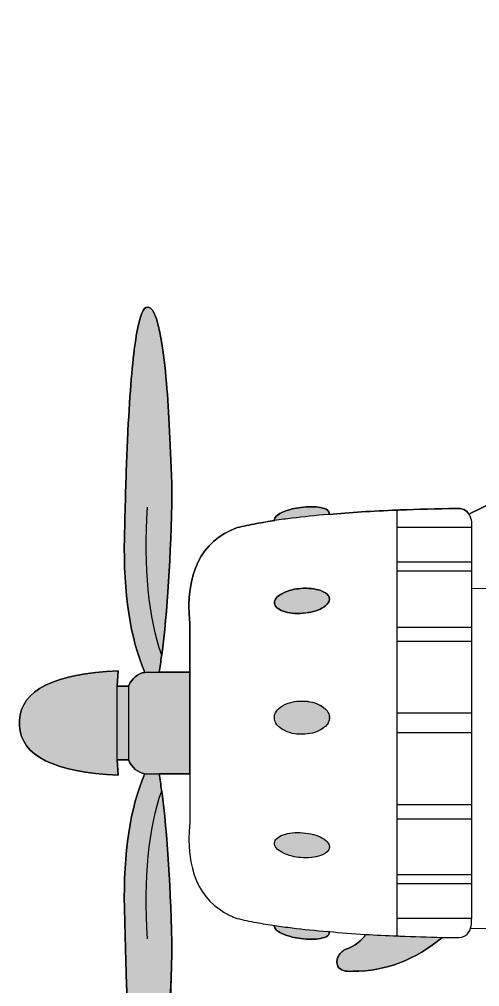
# Model space of a CAD drawing. Extents: x 65 to 351, y 42 to 245.
# Drawn here: x 82.44 to 97.27, y 186.56 to 217.75 of the extents above; entities that cross this region are included whole.
import ezdxf

# ---------------------------------------------------------------- set-up
doc = ezdxf.new("R2010")
doc.units = 0
doc.header["$MEASUREMENT"] = 0
doc.layers.add('4-VIEW', color=7, linetype='CONTINUOUS')
doc.layers.add('SOLIDS', color=7, linetype='CONTINUOUS')

# ---------------------------------------------------------------- blocks, each defined once
blk = doc.blocks.new('BLOCK_2')
at = {"layer": '4-VIEW', "color": 7}
for points in [[(96.923, 201.791), (99.48, 203.037)], [(94.614, 201.358), (94.614, 201.923)], [(94.614, 200.245), (94.614, 201.358)], [(97.01, 201.358), (94.614, 201.358)], [(97.01, 201.358), (97.01, 200.245)], [(94.614, 199.956), (94.614, 200.245)], [(97.01, 200.245), (94.614, 200.245)], [(97.01, 200.245), (97.01, 199.956)], [(94.614, 198.142), (94.614, 199.956)], [(97.01, 199.956), (94.614, 199.956)], [(97.01, 199.956), (97.01, 199.383)], [(99.48, 199.428), (97.01, 199.383)], [(97.01, 199.383), (97.01, 198.142)], [(94.614, 197.688), (94.614, 198.142)], [(97.01, 198.142), (94.614, 198.142)], [(97.01, 198.142), (97.01, 197.688)], [(97.01, 197.688), (94.614, 197.688)], [(94.614, 195.379), (94.614, 197.688)], [(97.01, 197.688), (97.01, 195.379)], [(86.944, 196.699), (87.929, 196.699)], [(87.929, 193.416), (87.929, 196.699)], [(85.591, 196.245), (85.954, 196.245)], [(85.591, 193.87), (85.591, 196.245)], [(85.954, 196.245), (85.954, 193.87)], [(94.614, 194.736), (94.614, 195.379)], [(97.01, 195.379), (94.614, 195.379)], [(97.01, 195.379), (97.01, 194.736)], [(94.614, 192.426), (94.614, 194.736)], [(97.01, 194.736), (94.614, 194.736)], [(97.01, 194.736), (97.01, 192.426)], [(85.591, 193.87), (85.954, 193.87)], [(86.944, 193.416), (87.929, 193.416)], [(94.614, 191.973), (94.614, 192.426)], [(94.614, 192.426), (97.01, 192.426)], [(97.01, 192.426), (97.01, 191.973)], [(94.614, 190.158), (94.614, 191.973)], [(94.614, 191.973), (97.01, 191.973)], [(97.01, 191.973), (97.01, 190.158)], [(94.614, 189.87), (94.614, 190.158)], [(97.01, 190.158), (94.614, 190.158)], [(97.01, 190.158), (97.01, 189.87)], [(94.614, 188.756), (94.614, 189.87)], [(97.01, 189.87), (94.614, 189.87)], [(97.01, 189.87), (97.01, 188.756)], [(94.614, 188.191), (94.614, 188.756)], [(97.01, 188.756), (94.614, 188.756)], [(96.977, 188.443), (99.48, 188.389)]]:
    blk.add_lwpolyline(points, dxfattribs=at)
for points, knots in [([(87.026, 197.247), (87.212, 198.649), (87.319, 200.406), (87.356, 202.513), (87.315, 203.936), (87.257, 205.099), (87.179, 206.01), (87.134, 206.55), (87.08, 207.004), (87.022, 207.362), (86.89, 208.175), (86.725, 208.537), (86.527, 208.451), (86.391, 208.41), (86.276, 208.047), (86.177, 207.362), (86.082, 206.698), (86, 205.738), (85.938, 204.476), (85.909, 203.853), (85.88, 203.16), (85.859, 202.389), (85.847, 201.96), (85.839, 201.507), (85.826, 201.029), (85.789, 199.235), (86.008, 197.787), (86.482, 196.691)], [0, 0, 0, 0, 1, 1, 1, 2, 2, 2, 3, 3, 3, 4, 4, 4, 5, 5, 5, 6, 6, 6, 7, 7, 7, 8, 8, 8, 9, 9, 9, 9]), ([(90.671, 201.585), (90.667, 201.594), (90.663, 201.602), (90.663, 201.606), (90.651, 201.684), (90.729, 201.762), (90.894, 201.841), (90.993, 201.886), (91.105, 201.927), (91.232, 201.96), (91.319, 201.981), (91.41, 201.998), (91.504, 202.01), (91.748, 202.039), (91.958, 202.039), (92.136, 202.006), (92.243, 201.985), (92.321, 201.96), (92.371, 201.923), (92.379, 201.919), (92.387, 201.911), (92.391, 201.903), (92.407, 201.882), (92.416, 201.862), (92.42, 201.837), (92.424, 201.82), (92.42, 201.804), (92.416, 201.783)], [0, 0, 0, 0, 1, 1, 1, 2, 2, 2, 3, 3, 3, 4, 4, 4, 5, 5, 5, 6, 6, 6, 7, 7, 7, 8, 8, 8, 9, 9, 9, 9]), ([(94.614, 201.923), (94.643, 201.923), (94.672, 201.923), (94.701, 201.927), (95.274, 201.948), (95.876, 201.964), (96.515, 201.977), (96.709, 201.985), (96.845, 201.923), (96.923, 201.791)], [0, 0, 0, 0, 1, 1, 1, 2, 2, 2, 3, 3, 3, 3]), ([(87.929, 196.699), (87.929, 196.699), (87.929, 198.266), (87.929, 198.266), (87.781, 199.886), (88.288, 200.917), (89.455, 201.358), (89.649, 201.404), (89.859, 201.445), (90.078, 201.486), (90.264, 201.524), (90.461, 201.556), (90.671, 201.585)], [0, 0, 0, 0, 1, 1, 1, 2, 2, 2, 3, 3, 3, 4, 4, 4, 4]), ([(92.416, 201.783), (92.407, 201.783), (92.4, 201.783), (92.391, 201.783), (91.979, 201.746), (91.591, 201.705), (91.232, 201.659), (91.039, 201.639), (90.849, 201.614), (90.671, 201.585)], [0, 0, 0, 0, 1, 1, 1, 2, 2, 2, 3, 3, 3, 3]), ([(96.923, 201.791), (96.944, 201.754), (96.965, 201.717), (96.977, 201.672), (97.001, 201.598), (97.014, 201.507), (97.01, 201.4), (97.01, 201.4), (97.01, 201.358), (97.01, 201.358)], [0, 0, 0, 0, 1, 1, 1, 2, 2, 2, 3, 3, 3, 3]), ([(91.575, 198.596), (91.455, 198.583), (91.34, 198.583), (91.232, 198.596), (91.129, 198.608), (91.03, 198.632), (90.94, 198.661), (90.762, 198.728), (90.667, 198.814), (90.659, 198.925), (90.651, 199.037), (90.729, 199.136), (90.898, 199.226), (90.997, 199.28), (91.109, 199.325), (91.232, 199.354), (91.319, 199.375), (91.41, 199.387), (91.509, 199.396), (91.752, 199.416), (91.966, 199.391), (92.148, 199.325), (92.267, 199.284), (92.346, 199.231), (92.391, 199.169), (92.412, 199.136), (92.424, 199.103), (92.428, 199.066), (92.432, 199.02), (92.42, 198.975), (92.391, 198.93), (92.354, 198.872), (92.284, 198.814), (92.189, 198.76), (92.024, 198.67), (91.818, 198.616), (91.575, 198.596), (91.575, 198.596), (91.575, 198.596), (91.575, 198.596)], [0, 0, 0, 0, 1, 1, 1, 2, 2, 2, 3, 3, 3, 4, 4, 4, 5, 5, 5, 6, 6, 6, 7, 7, 7, 8, 8, 8, 9, 9, 9, 10, 10, 10, 11, 11, 11, 12, 12, 12, 13, 13, 13, 13]), ([(86.944, 196.699), (86.972, 196.868), (86.997, 197.045), (87.022, 197.227), (87.022, 197.235), (87.022, 197.243), (87.026, 197.247)], [0, 0, 0, 0, 1, 1, 1, 2, 2, 2, 2]), ([(85.591, 196.245), (85.591, 196.245), (85.624, 196.74), (85.624, 196.74), (83.558, 196.649), (82.498, 196.117), (82.445, 195.148), (82.441, 195.115), (82.441, 195.082), (82.441, 195.049), (82.441, 195.02), (82.441, 194.996), (82.445, 194.967), (82.502, 193.997), (83.563, 193.466), (85.624, 193.375), (85.624, 193.375), (85.591, 193.87), (85.591, 193.87)], [0, 0, 0, 0, 1, 1, 1, 2, 2, 2, 3, 3, 3, 4, 4, 4, 5, 5, 5, 6, 6, 6, 6]), ([(86.482, 196.691), (86.536, 196.699), (86.593, 196.703), (86.655, 196.699), (86.655, 196.699), (86.944, 196.699), (86.944, 196.699)], [0, 0, 0, 0, 1, 1, 1, 2, 2, 2, 2]), ([(92.383, 195.057), (92.387, 195.062), (92.387, 195.07), (92.391, 195.074), (92.416, 195.123), (92.428, 195.177), (92.428, 195.23), (92.428, 195.284), (92.416, 195.338), (92.391, 195.387), (92.35, 195.47), (92.276, 195.544), (92.168, 195.61), (91.995, 195.713), (91.785, 195.767), (91.542, 195.767), (91.43, 195.767), (91.327, 195.754), (91.232, 195.733), (91.117, 195.709), (91.01, 195.668), (90.915, 195.61), (90.742, 195.507), (90.655, 195.379), (90.655, 195.23), (90.655, 195.168), (90.671, 195.111), (90.7, 195.057), (90.742, 194.979), (90.812, 194.913), (90.915, 194.851), (91.01, 194.794), (91.117, 194.752), (91.232, 194.723), (91.327, 194.703), (91.43, 194.695), (91.542, 194.695), (91.785, 194.695), (91.995, 194.748), (92.168, 194.851), (92.272, 194.913), (92.342, 194.979), (92.383, 195.057), (92.383, 195.057), (92.383, 195.057), (92.383, 195.057)], [0, 0, 0, 0, 1, 1, 1, 2, 2, 2, 3, 3, 3, 4, 4, 4, 5, 5, 5, 6, 6, 6, 7, 7, 7, 8, 8, 8, 9, 9, 9, 10, 10, 10, 11, 11, 11, 12, 12, 12, 13, 13, 13, 14, 14, 14, 15, 15, 15, 15]), ([(86.482, 193.424), (86.008, 192.328), (85.789, 190.88), (85.826, 189.086), (85.925, 184.249), (86.16, 181.775), (86.527, 181.663), (86.96, 181.47), (87.236, 183.449), (87.356, 187.602), (87.319, 189.709), (87.212, 191.466), (87.026, 192.868)], [0, 0, 0, 0, 1, 1, 1, 2, 2, 2, 3, 3, 3, 4, 4, 4, 4]), ([(86.482, 193.424), (86.536, 193.416), (86.593, 193.412), (86.655, 193.416), (86.655, 193.416), (86.944, 193.416), (86.944, 193.416)], [0, 0, 0, 0, 1, 1, 1, 2, 2, 2, 2]), ([(87.026, 192.868), (87.022, 192.872), (87.022, 192.88), (87.022, 192.888), (86.997, 193.07), (86.972, 193.247), (86.944, 193.416)], [0, 0, 0, 0, 1, 1, 1, 2, 2, 2, 2]), ([(87.929, 193.416), (87.929, 193.416), (87.929, 191.849), (87.929, 191.849), (87.793, 190.34), (88.222, 189.342), (89.224, 188.855), (89.299, 188.818), (89.377, 188.785), (89.455, 188.756), (89.649, 188.711), (89.859, 188.666), (90.078, 188.624), (90.267, 188.591), (90.465, 188.558), (90.671, 188.529)], [0, 0, 0, 0, 1, 1, 1, 2, 2, 2, 3, 3, 3, 4, 4, 4, 5, 5, 5, 5]), ([(92.428, 191.049), (92.432, 191.095), (92.42, 191.14), (92.391, 191.185), (92.354, 191.243), (92.284, 191.301), (92.189, 191.354), (92.024, 191.445), (91.818, 191.498), (91.575, 191.519), (91.455, 191.531), (91.34, 191.527), (91.232, 191.515), (91.129, 191.503), (91.03, 191.482), (90.94, 191.453), (90.762, 191.387), (90.667, 191.301), (90.659, 191.189), (90.651, 191.078), (90.729, 190.979), (90.898, 190.888), (90.997, 190.834), (91.109, 190.789), (91.232, 190.76), (91.319, 190.74), (91.41, 190.727), (91.509, 190.719), (91.752, 190.698), (91.966, 190.723), (92.148, 190.789), (92.267, 190.83), (92.346, 190.884), (92.391, 190.946), (92.412, 190.979), (92.424, 191.012), (92.428, 191.049), (92.428, 191.049), (92.428, 191.049), (92.428, 191.049)], [0, 0, 0, 0, 1, 1, 1, 2, 2, 2, 3, 3, 3, 4, 4, 4, 5, 5, 5, 6, 6, 6, 7, 7, 7, 8, 8, 8, 9, 9, 9, 10, 10, 10, 11, 11, 11, 12, 12, 12, 13, 13, 13, 13]), ([(96.977, 188.443), (97.001, 188.517), (97.014, 188.608), (97.01, 188.715), (97.01, 188.715), (97.01, 188.756), (97.01, 188.756)], [0, 0, 0, 0, 1, 1, 1, 2, 2, 2, 2]), ([(90.671, 188.529), (90.667, 188.521), (90.663, 188.513), (90.663, 188.509), (90.651, 188.431), (90.729, 188.352), (90.894, 188.274), (90.993, 188.229), (91.105, 188.187), (91.232, 188.155), (91.319, 188.134), (91.41, 188.117), (91.504, 188.105), (91.748, 188.076), (91.958, 188.076), (92.136, 188.109), (92.243, 188.13), (92.321, 188.155), (92.371, 188.191), (92.379, 188.196), (92.387, 188.204), (92.391, 188.212), (92.407, 188.232), (92.416, 188.253), (92.42, 188.278), (92.424, 188.294), (92.42, 188.311), (92.416, 188.331)], [0, 0, 0, 0, 1, 1, 1, 2, 2, 2, 3, 3, 3, 4, 4, 4, 5, 5, 5, 6, 6, 6, 7, 7, 7, 8, 8, 8, 9, 9, 9, 9]), ([(90.671, 188.529), (90.849, 188.501), (91.039, 188.476), (91.232, 188.451), (91.591, 188.406), (91.979, 188.369), (92.391, 188.332), (92.4, 188.332), (92.407, 188.332), (92.416, 188.332)], [0, 0, 0, 0, 1, 1, 1, 2, 2, 2, 3, 3, 3, 3]), ([(96.065, 188.146), (96.214, 188.142), (96.362, 188.142), (96.515, 188.138), (96.758, 188.126), (96.915, 188.229), (96.977, 188.443)], [0, 0, 0, 0, 1, 1, 1, 2, 2, 2, 2]), ([(96.065, 188.146), (95.204, 187.42), (94.243, 187.057), (93.183, 187.053), (92.94, 187.033), (92.779, 187.082), (92.704, 187.21), (92.676, 187.263), (92.663, 187.317), (92.672, 187.379), (92.676, 187.425), (92.688, 187.466), (92.701, 187.507), (92.75, 187.61), (92.828, 187.693), (92.936, 187.754), (93.27, 187.874), (93.484, 188.039), (93.587, 188.241)], [0, 0, 0, 0, 1, 1, 1, 2, 2, 2, 3, 3, 3, 4, 4, 4, 5, 5, 5, 6, 6, 6, 6]), ([(94.614, 188.191), (94.643, 188.191), (94.672, 188.191), (94.701, 188.187), (95.138, 188.171), (95.591, 188.158), (96.065, 188.146)], [0, 0, 0, 0, 1, 1, 1, 2, 2, 2, 2])]:
    blk.add_open_spline(points, degree=3, knots=knots, dxfattribs=at)
for points in [[(87.026, 197.247), (86.601, 198.455), (86.449, 200.047), (86.569, 202.018)], [(92.416, 201.783), (93.084, 201.845), (93.818, 201.89), (94.614, 201.923)], [(85.954, 196.245), (86.074, 196.505), (86.251, 196.653), (86.482, 196.691)], [(85.954, 193.87), (86.074, 193.61), (86.251, 193.462), (86.482, 193.424)], [(86.569, 188.097), (86.449, 190.068), (86.601, 191.659), (87.026, 192.868)], [(92.416, 188.331), (92.787, 188.299), (93.179, 188.27), (93.587, 188.241)], [(93.587, 188.241), (93.917, 188.22), (94.259, 188.204), (94.614, 188.191)]]:
    blk.add_open_spline(points, degree=3, dxfattribs=at)

msp = doc.modelspace()

# ---------------------------------------------------------------- hatches: boundary and pattern name
at = {"layer": 'SOLIDS'}
h = msp.add_hatch(color=252, dxfattribs=at)
edge = h.paths.add_edge_path()
edge.add_spline(control_points=[(86.482, 196.69), (86.251, 196.653), (86.074, 196.505), (85.954, 196.245), (85.954, 196.245), (85.592, 196.245), (85.592, 196.245), (85.592, 196.245), (85.624, 196.74), (85.624, 196.74), (83.558, 196.649), (82.498, 196.117), (82.445, 195.148), (82.441, 195.115), (82.441, 195.082), (82.441, 195.049), (82.441, 195.02), (82.441, 194.995), (82.445, 194.967), (82.502, 193.997), (83.563, 193.466), (85.624, 193.375), (85.624, 193.375), (85.592, 193.87), (85.592, 193.87), (85.592, 193.87), (85.954, 193.87), (85.954, 193.87), (86.074, 193.61), (86.251, 193.462), (86.482, 193.424), (86.008, 192.327), (85.789, 190.88), (85.826, 189.086), (85.925, 184.249), (86.16, 181.775), (86.527, 181.663), (86.961, 181.47), (87.237, 183.449), (87.356, 187.602), (87.319, 189.709), (87.212, 191.466), (87.026, 192.868), (87.022, 192.872), (87.022, 192.88), (87.022, 192.888), (86.997, 193.07), (86.972, 193.247), (86.944, 193.416), (86.944, 193.416), (87.929, 193.416), (87.929, 193.416), (87.929, 193.416), (87.929, 196.699), (87.929, 196.699), (87.929, 196.699), (86.944, 196.699), (86.944, 196.699), (86.972, 196.868), (86.997, 197.045), (87.022, 197.227), (87.022, 197.235), (87.022, 197.243), (87.026, 197.247), (87.212, 198.649), (87.319, 200.406), (87.356, 202.513), (87.315, 203.936), (87.257, 205.098), (87.179, 206.01), (87.134, 206.55), (87.08, 207.004), (87.022, 207.362), (86.89, 208.175), (86.725, 208.537), (86.527, 208.451), (86.391, 208.41), (86.276, 208.047), (86.177, 207.362), (86.082, 206.698), (86, 205.738), (85.938, 204.476), (85.909, 203.853), (85.88, 203.16), (85.86, 202.389), (85.847, 201.96), (85.839, 201.507), (85.826, 201.028), (85.789, 199.235), (86.008, 197.787), (86.482, 196.69)], knot_values=[0, 0, 0, 0, 1, 1, 1, 2, 2, 2, 3, 3, 3, 4, 4, 4, 5, 5, 5, 6, 6, 6, 7, 7, 7, 8, 8, 8, 9, 9, 9, 10, 10, 10, 11, 11, 11, 12, 12, 12, 13, 13, 13, 14, 14, 14, 15, 15, 15, 16, 16, 16, 17, 17, 17, 18, 18, 18, 19, 19, 19, 20, 20, 20, 21, 21, 21, 22, 22, 22, 23, 23, 23, 24, 24, 24, 25, 25, 25, 26, 26, 26, 27, 27, 27, 28, 28, 28, 29, 29, 29, 30, 30, 30, 30], degree=3, periodic=1)
h = msp.add_hatch(color=252, dxfattribs=at)
edge = h.paths.add_edge_path()
edge.add_spline(control_points=[(91.232, 201.96), (91.105, 201.927), (90.993, 201.886), (90.894, 201.841), (90.73, 201.762), (90.651, 201.684), (90.663, 201.605), (90.663, 201.605), (90.672, 201.585), (90.672, 201.585), (90.849, 201.614), (91.039, 201.639), (91.232, 201.659), (91.591, 201.705), (91.979, 201.746), (92.391, 201.783), (92.391, 201.783), (92.416, 201.783), (92.416, 201.783), (92.42, 201.804), (92.424, 201.82), (92.42, 201.837), (92.416, 201.862), (92.407, 201.882), (92.391, 201.903), (92.387, 201.911), (92.379, 201.919), (92.371, 201.923), (92.321, 201.96), (92.243, 201.985), (92.136, 202.006), (91.958, 202.039), (91.748, 202.039), (91.505, 202.01), (91.41, 201.998), (91.319, 201.981), (91.232, 201.96)], knot_values=[0, 0, 0, 0, 1, 1, 1, 2, 2, 2, 3, 3, 3, 4, 4, 4, 5, 5, 5, 6, 6, 6, 7, 7, 7, 8, 8, 8, 9, 9, 9, 10, 10, 10, 11, 11, 11, 12, 12, 12, 12], degree=3, periodic=1)
h = msp.add_hatch(color=252, dxfattribs=at)
edge = h.paths.add_edge_path()
edge.add_spline(control_points=[(91.509, 199.396), (91.41, 199.387), (91.319, 199.375), (91.232, 199.354), (91.109, 199.325), (90.998, 199.28), (90.899, 199.226), (90.73, 199.136), (90.651, 199.036), (90.66, 198.925), (90.667, 198.814), (90.763, 198.728), (90.94, 198.661), (91.03, 198.632), (91.129, 198.608), (91.232, 198.595), (91.34, 198.583), (91.455, 198.583), (91.575, 198.595), (91.818, 198.616), (92.025, 198.67), (92.189, 198.76), (92.284, 198.814), (92.354, 198.872), (92.391, 198.93), (92.42, 198.975), (92.432, 199.02), (92.429, 199.066), (92.424, 199.103), (92.412, 199.136), (92.391, 199.169), (92.346, 199.23), (92.267, 199.284), (92.148, 199.325), (91.967, 199.391), (91.752, 199.416), (91.509, 199.396)], knot_values=[0, 0, 0, 0, 1, 1, 1, 2, 2, 2, 3, 3, 3, 4, 4, 4, 5, 5, 5, 6, 6, 6, 7, 7, 7, 8, 8, 8, 9, 9, 9, 10, 10, 10, 11, 11, 11, 12, 12, 12, 12], degree=3, periodic=1)
h = msp.add_hatch(color=252, dxfattribs=at)
edge = h.paths.add_edge_path()
edge.add_spline(control_points=[(91.232, 195.733), (91.117, 195.709), (91.01, 195.667), (90.915, 195.61), (90.742, 195.507), (90.655, 195.379), (90.655, 195.23), (90.655, 195.168), (90.672, 195.111), (90.701, 195.057), (90.742, 194.979), (90.812, 194.913), (90.915, 194.851), (91.01, 194.793), (91.117, 194.752), (91.232, 194.723), (91.328, 194.703), (91.431, 194.695), (91.542, 194.695), (91.785, 194.695), (91.996, 194.748), (92.169, 194.851), (92.272, 194.913), (92.342, 194.979), (92.383, 195.057), (92.387, 195.062), (92.387, 195.07), (92.391, 195.074), (92.416, 195.123), (92.429, 195.177), (92.429, 195.23), (92.429, 195.284), (92.416, 195.338), (92.391, 195.387), (92.35, 195.469), (92.276, 195.544), (92.169, 195.61), (91.996, 195.713), (91.785, 195.766), (91.542, 195.766), (91.431, 195.766), (91.328, 195.754), (91.232, 195.733)], knot_values=[0, 0, 0, 0, 1, 1, 1, 2, 2, 2, 3, 3, 3, 4, 4, 4, 5, 5, 5, 6, 6, 6, 7, 7, 7, 8, 8, 8, 9, 9, 9, 10, 10, 10, 11, 11, 11, 12, 12, 12, 13, 13, 13, 14, 14, 14, 14], degree=3, periodic=1)
h = msp.add_hatch(color=252, dxfattribs=at)
edge = h.paths.add_edge_path()
edge.add_spline(control_points=[(91.232, 191.515), (91.129, 191.503), (91.03, 191.482), (90.94, 191.453), (90.763, 191.387), (90.667, 191.3), (90.66, 191.189), (90.651, 191.078), (90.73, 190.979), (90.899, 190.888), (90.998, 190.834), (91.109, 190.789), (91.232, 190.76), (91.319, 190.74), (91.41, 190.727), (91.509, 190.719), (91.752, 190.698), (91.967, 190.723), (92.148, 190.789), (92.267, 190.83), (92.346, 190.884), (92.391, 190.946), (92.412, 190.979), (92.424, 191.012), (92.429, 191.049), (92.432, 191.094), (92.42, 191.14), (92.391, 191.185), (92.354, 191.243), (92.284, 191.3), (92.189, 191.354), (92.025, 191.445), (91.818, 191.498), (91.575, 191.519), (91.455, 191.531), (91.34, 191.527), (91.232, 191.515)], knot_values=[0, 0, 0, 0, 1, 1, 1, 2, 2, 2, 3, 3, 3, 4, 4, 4, 5, 5, 5, 6, 6, 6, 7, 7, 7, 8, 8, 8, 9, 9, 9, 10, 10, 10, 11, 11, 11, 12, 12, 12, 12], degree=3, periodic=1)
h = msp.add_hatch(color=252, dxfattribs=at)
edge = h.paths.add_edge_path()
edge.add_spline(control_points=[(92.391, 188.332), (91.979, 188.368), (91.591, 188.406), (91.232, 188.451), (91.039, 188.476), (90.849, 188.501), (90.672, 188.529), (90.672, 188.529), (90.663, 188.509), (90.663, 188.509), (90.651, 188.43), (90.73, 188.352), (90.894, 188.274), (90.993, 188.228), (91.105, 188.187), (91.232, 188.155), (91.319, 188.134), (91.41, 188.117), (91.505, 188.105), (91.748, 188.076), (91.958, 188.076), (92.136, 188.109), (92.243, 188.13), (92.321, 188.155), (92.371, 188.191), (92.379, 188.196), (92.387, 188.204), (92.391, 188.212), (92.407, 188.232), (92.416, 188.253), (92.42, 188.278), (92.424, 188.294), (92.42, 188.311), (92.416, 188.332), (92.416, 188.332), (92.391, 188.332), (92.391, 188.332)], knot_values=[0, 0, 0, 0, 1, 1, 1, 2, 2, 2, 3, 3, 3, 4, 4, 4, 5, 5, 5, 6, 6, 6, 7, 7, 7, 8, 8, 8, 9, 9, 9, 10, 10, 10, 11, 11, 11, 12, 12, 12, 12], degree=3, periodic=1)
h = msp.add_hatch(color=252, dxfattribs=at)
edge = h.paths.add_edge_path()
edge.add_spline(control_points=[(94.614, 188.191), (94.259, 188.204), (93.917, 188.22), (93.587, 188.241), (93.484, 188.039), (93.27, 187.874), (92.936, 187.754), (92.829, 187.693), (92.75, 187.61), (92.701, 187.507), (92.688, 187.465), (92.676, 187.425), (92.672, 187.379), (92.663, 187.317), (92.676, 187.263), (92.705, 187.21), (92.779, 187.082), (92.94, 187.032), (93.183, 187.053), (94.243, 187.057), (95.204, 187.42), (96.065, 188.146), (95.592, 188.158), (95.138, 188.171), (94.701, 188.187), (94.672, 188.191), (94.643, 188.191), (94.614, 188.191)], knot_values=[0, 0, 0, 0, 1, 1, 1, 2, 2, 2, 3, 3, 3, 4, 4, 4, 5, 5, 5, 6, 6, 6, 7, 7, 7, 8, 8, 8, 9, 9, 9, 9], degree=3, periodic=1)

# ---------------------------------------------------------------- linework, layer by layer
for points, knots in [([(104.296, 208.282), (105.253, 208.773), (106.857, 208.983), (109.109, 208.917), (110.061, 208.831), (110.985, 208.727), (111.88, 208.616), (116.313, 208.068), (120.094, 207.23), (123.216, 206.109), (123.257, 206.336), (123.381, 206.451), (123.583, 206.459), (123.583, 206.459), (125.934, 206.195), (125.934, 206.195), (125.934, 206.195), (125.95, 206.212), (125.95, 206.212), (125.991, 206.253), (126.041, 206.274), (126.099, 206.274), (126.156, 206.274), (126.206, 206.253), (126.243, 206.212), (126.264, 206.195), (126.276, 206.175), (126.284, 206.154), (126.284, 206.154), (129.567, 205.787), (129.567, 205.787), (129.571, 205.833), (129.592, 205.874), (129.624, 205.907), (129.666, 205.948), (129.715, 205.968), (129.773, 205.968), (129.831, 205.968), (129.88, 205.948), (129.917, 205.907), (129.958, 205.869), (129.979, 205.82), (129.979, 205.763), (129.979, 205.763), (129.979, 205.742), (129.979, 205.742), (129.979, 205.742), (134.412, 205.243), (134.412, 205.243), (134.412, 205.243), (134.56, 205.111), (134.56, 205.111), (134.589, 205.144), (134.626, 205.165), (134.672, 205.177), (134.73, 205.189), (134.783, 205.177), (134.828, 205.148), (134.878, 205.119), (134.907, 205.074), (134.919, 205.016), (134.931, 204.962), (134.919, 204.909), (134.89, 204.859), (134.89, 204.859), (134.874, 204.835), (134.874, 204.835), (134.874, 204.835), (134.907, 204.81), (134.907, 204.81), (136.165, 204.665), (137.41, 204.517), (138.643, 204.364), (142.334, 203.911), (145.905, 203.424), (149.356, 202.905), (149.847, 202.896), (150.313, 202.934), (150.754, 203.016), (152.128, 203.268), (153.249, 203.952), (154.119, 205.07), (154.119, 205.07), (154.19, 205.161), (154.19, 205.161), (154.19, 205.161), (155.682, 207.635), (155.682, 207.635), (155.682, 207.635), (157.051, 209.894), (157.051, 209.894), (157.051, 209.894), (158.626, 212.505), (158.626, 212.505), (158.626, 212.505), (160.074, 214.897), (160.074, 214.897), (160.074, 214.897), (160.746, 216.01), (160.746, 216.01), (161.571, 217.082), (162.791, 217.655), (164.412, 217.733), (164.565, 217.742), (164.717, 217.746), (164.874, 217.742), (166.532, 217.441), (167.888, 216.493), (168.94, 214.897), (169.043, 214.736), (169.146, 214.57), (169.245, 214.402), (169.612, 213.779), (169.967, 213.148), (170.313, 212.505), (170.771, 211.655), (171.212, 210.785), (171.637, 209.894), (171.992, 209.156), (172.334, 208.402), (172.664, 207.635), (173.023, 206.797), (173.372, 205.94), (173.707, 205.07), (173.967, 204.393), (174.214, 203.709), (174.458, 203.012), (174.734, 202.232), (174.993, 201.437), (175.245, 200.628), (175.381, 200.204), (175.509, 199.779), (175.637, 199.346), (176.313, 197.041), (176.45, 195.585), (176.049, 194.971), (175.707, 194.538), (174.981, 194.237), (173.863, 194.068), (169.761, 193.305), (165.674, 192.62), (161.604, 192.01), (161.604, 192.01), (161.892, 191.334), (161.892, 191.334), (161.996, 191.082), (161.922, 190.901), (161.67, 190.793), (161.67, 190.793), (161.402, 190.682), (161.402, 190.682), (161.406, 190.678), (161.406, 190.669), (161.41, 190.666), (161.492, 190.496), (161.583, 190.34), (161.682, 190.195), (161.95, 190.398), (162.259, 190.501), (162.614, 190.501), (163.047, 190.501), (163.414, 190.348), (163.719, 190.047), (164.02, 189.742), (164.173, 189.375), (164.173, 188.942), (164.173, 188.509), (164.02, 188.142), (163.719, 187.841), (163.414, 187.536), (163.047, 187.383), (162.614, 187.383), (162.181, 187.383), (161.814, 187.536), (161.513, 187.841), (161.208, 188.142), (161.055, 188.509), (161.055, 188.942), (161.055, 189.247), (161.129, 189.519), (161.282, 189.758), (161.158, 189.927), (161.047, 190.108), (160.944, 190.311), (160.944, 190.311), (160.915, 190.364), (160.915, 190.364), (160.915, 190.364), (160.734, 190.711), (160.734, 190.711), (160.713, 190.744), (160.692, 190.781), (160.676, 190.822), (160.676, 190.822), (160.255, 191.808), (160.255, 191.808), (158.445, 191.544), (156.634, 191.296), (154.824, 191.062), (149.402, 190.356), (144.008, 189.787), (138.643, 189.354), (138.12, 189.313), (137.6, 189.272), (137.08, 189.234), (136.556, 189.198), (136.028, 189.156), (135.501, 189.119), (134.391, 189.041), (133.286, 188.967), (132.177, 188.9), (132.177, 188.9), (130.288, 188.794), (130.288, 188.794), (130.268, 188.794), (130.247, 188.794), (130.227, 188.789), (125.587, 188.546), (120.993, 188.41), (116.445, 188.389), (116.445, 188.389), (109.843, 188.377), (109.843, 188.377), (109.843, 188.377), (108.008, 188.377), (108.008, 188.377), (108.008, 188.377), (107.785, 185.94), (107.785, 185.94), (107.814, 185.21), (108.218, 184.633), (108.989, 184.204), (108.989, 184.204), (109.1, 184.146), (109.1, 184.146), (109.1, 184.146), (111.455, 182.843), (111.455, 182.843), (112.524, 182.224), (112.989, 181.47), (112.857, 180.575), (112.857, 180.575), (112.754, 179.42), (112.754, 179.42), (112.602, 178.963), (112.111, 178.591), (111.278, 178.302), (110.024, 177.869), (108.837, 177.519), (107.715, 177.251), (107.715, 177.251), (106.919, 177.069), (106.919, 177.069), (106.919, 177.069), (106.919, 177.012), (106.919, 177.012), (106.915, 175.907), (106.519, 174.966), (105.736, 174.191), (104.948, 173.412), (104.004, 173.024), (102.899, 173.028), (101.793, 173.032), (100.853, 173.428), (100.078, 174.216), (99.299, 174.999), (98.915, 175.944), (98.919, 177.049), (98.919, 177.049), (98.919, 177.181), (98.919, 177.181), (98.738, 177.247), (98.56, 177.321), (98.383, 177.399), (98.301, 177.461), (98.222, 177.523), (98.148, 177.585), (98.012, 177.705), (97.888, 177.824), (97.777, 177.948), (97.591, 178.167), (97.447, 178.394), (97.344, 178.628), (97.154, 179.061), (97.1, 179.531), (97.183, 180.039), (97.22, 180.274), (97.274, 180.5), (97.344, 180.723), (97.393, 180.884), (97.451, 181.041), (97.521, 181.193), (98.111, 182.534), (99.36, 183.663), (101.27, 184.579), (102.012, 185.103), (102.494, 185.779), (102.713, 186.599), (102.713, 186.599), (102.907, 188.385), (102.907, 188.385), (102.907, 188.385), (99.48, 188.389), (99.48, 188.389), (99.48, 188.389), (96.977, 188.443), (96.977, 188.443), (96.915, 188.228), (96.758, 188.125), (96.515, 188.138), (96.515, 188.138), (96.065, 188.146), (96.065, 188.146), (95.204, 187.42), (94.243, 187.057), (93.183, 187.053), (92.94, 187.032), (92.779, 187.082), (92.705, 187.21), (92.676, 187.263), (92.663, 187.317), (92.672, 187.379), (92.676, 187.425), (92.688, 187.465), (92.701, 187.507), (92.75, 187.61), (92.829, 187.693), (92.936, 187.754), (93.27, 187.874), (93.484, 188.039), (93.587, 188.241), (93.179, 188.269), (92.787, 188.299), (92.416, 188.331), (92.42, 188.311), (92.424, 188.294), (92.42, 188.278), (92.416, 188.253), (92.407, 188.232), (92.391, 188.212), (92.387, 188.204), (92.379, 188.196), (92.371, 188.191), (92.321, 188.155), (92.243, 188.13), (92.136, 188.109), (91.958, 188.076), (91.748, 188.076), (91.505, 188.105), (91.41, 188.117), (91.319, 188.134), (91.232, 188.155), (91.105, 188.187), (90.993, 188.228), (90.894, 188.274), (90.73, 188.352), (90.651, 188.43), (90.663, 188.509), (90.663, 188.509), (90.672, 188.529), (90.672, 188.529), (90.465, 188.558), (90.267, 188.591), (90.078, 188.624), (89.859, 188.666), (89.649, 188.711), (89.455, 188.756), (89.377, 188.785), (89.299, 188.818), (89.224, 188.855), (88.222, 189.342), (87.793, 190.34), (87.929, 191.849), (87.929, 191.849), (87.929, 193.416), (87.929, 193.416), (87.929, 193.416), (86.944, 193.416), (86.944, 193.416), (86.972, 193.247), (86.997, 193.07), (87.022, 192.888), (87.022, 192.88), (87.022, 192.872), (87.026, 192.868), (87.212, 191.466), (87.319, 189.709), (87.356, 187.602), (87.237, 183.449), (86.961, 181.47), (86.527, 181.663), (86.16, 181.775), (85.925, 184.249), (85.826, 189.086), (85.789, 190.88), (86.008, 192.327), (86.482, 193.424), (86.251, 193.462), (86.074, 193.61), (85.954, 193.87), (85.954, 193.87), (85.592, 193.87), (85.592, 193.87), (85.592, 193.87), (85.624, 193.375), (85.624, 193.375), (83.563, 193.466), (82.502, 193.997), (82.445, 194.967), (82.441, 194.995), (82.441, 195.02), (82.441, 195.049), (82.441, 195.082), (82.441, 195.115), (82.445, 195.148), (82.498, 196.117), (83.558, 196.649), (85.624, 196.74), (85.624, 196.74), (85.592, 196.245), (85.592, 196.245), (85.592, 196.245), (85.954, 196.245), (85.954, 196.245), (86.074, 196.505), (86.251, 196.653), (86.482, 196.69), (86.008, 197.787), (85.789, 199.235), (85.826, 201.028), (85.839, 201.507), (85.847, 201.96), (85.86, 202.389), (85.88, 203.16), (85.909, 203.853), (85.938, 204.476), (86, 205.738), (86.082, 206.698), (86.177, 207.362), (86.276, 208.047), (86.391, 208.41), (86.527, 208.451), (86.725, 208.537), (86.89, 208.175), (87.022, 207.362), (87.08, 207.004), (87.134, 206.55), (87.179, 206.01), (87.257, 205.098), (87.315, 203.936), (87.356, 202.513), (87.319, 200.406), (87.212, 198.649), (87.026, 197.247), (87.022, 197.243), (87.022, 197.235), (87.022, 197.227), (86.997, 197.045), (86.972, 196.868), (86.944, 196.699), (86.944, 196.699), (87.929, 196.699), (87.929, 196.699), (87.929, 196.699), (87.929, 198.266), (87.929, 198.266), (87.781, 199.886), (88.288, 200.917), (89.455, 201.358), (89.649, 201.404), (89.859, 201.445), (90.078, 201.486), (90.264, 201.523), (90.461, 201.556), (90.672, 201.585), (90.672, 201.585), (90.663, 201.605), (90.663, 201.605), (90.651, 201.684), (90.73, 201.762), (90.894, 201.841), (90.993, 201.886), (91.105, 201.927), (91.232, 201.96), (91.319, 201.981), (91.41, 201.998), (91.505, 202.01), (91.748, 202.039), (91.958, 202.039), (92.136, 202.006), (92.243, 201.985), (92.321, 201.96), (92.371, 201.923), (92.379, 201.919), (92.387, 201.911), (92.391, 201.903), (92.407, 201.882), (92.416, 201.862), (92.42, 201.837), (92.424, 201.82), (92.42, 201.804), (92.416, 201.783), (93.084, 201.845), (93.818, 201.89), (94.614, 201.923), (94.643, 201.923), (94.672, 201.923), (94.701, 201.927), (95.274, 201.948), (95.876, 201.964), (96.515, 201.977), (96.709, 201.985), (96.845, 201.923), (96.923, 201.791), (96.923, 201.791), (99.48, 203.037), (99.48, 203.037), (99.48, 203.037), (100.28, 203.429), (100.28, 203.429), (100.28, 203.429), (103.397, 207.205), (103.397, 207.205), (103.41, 207.358), (103.472, 207.532), (103.579, 207.721), (103.752, 207.94), (103.991, 208.125), (104.296, 208.282)], [0, 0, 0, 0, 1, 1, 1, 2, 2, 2, 3, 3, 3, 4, 4, 4, 5, 5, 5, 6, 6, 6, 7, 7, 7, 8, 8, 8, 9, 9, 9, 10, 10, 10, 11, 11, 11, 12, 12, 12, 13, 13, 13, 14, 14, 14, 15, 15, 15, 16, 16, 16, 17, 17, 17, 18, 18, 18, 19, 19, 19, 20, 20, 20, 21, 21, 21, 22, 22, 22, 23, 23, 23, 24, 24, 24, 25, 25, 25, 26, 26, 26, 27, 27, 27, 28, 28, 28, 29, 29, 29, 30, 30, 30, 31, 31, 31, 32, 32, 32, 33, 33, 33, 34, 34, 34, 35, 35, 35, 36, 36, 36, 37, 37, 37, 38, 38, 38, 39, 39, 39, 40, 40, 40, 41, 41, 41, 42, 42, 42, 43, 43, 43, 44, 44, 44, 45, 45, 45, 46, 46, 46, 47, 47, 47, 48, 48, 48, 49, 49, 49, 50, 50, 50, 51, 51, 51, 52, 52, 52, 53, 53, 53, 54, 54, 54, 55, 55, 55, 56, 56, 56, 57, 57, 57, 58, 58, 58, 59, 59, 59, 60, 60, 60, 61, 61, 61, 62, 62, 62, 63, 63, 63, 64, 64, 64, 65, 65, 65, 66, 66, 66, 67, 67, 67, 68, 68, 68, 69, 69, 69, 70, 70, 70, 71, 71, 71, 72, 72, 72, 73, 73, 73, 74, 74, 74, 75, 75, 75, 76, 76, 76, 77, 77, 77, 78, 78, 78, 79, 79, 79, 80, 80, 80, 81, 81, 81, 82, 82, 82, 83, 83, 83, 84, 84, 84, 85, 85, 85, 86, 86, 86, 87, 87, 87, 88, 88, 88, 89, 89, 89, 90, 90, 90, 91, 91, 91, 92, 92, 92, 93, 93, 93, 94, 94, 94, 95, 95, 95, 96, 96, 96, 97, 97, 97, 98, 98, 98, 99, 99, 99, 100, 100, 100, 101, 101, 101, 102, 102, 102, 103, 103, 103, 104, 104, 104, 105, 105, 105, 106, 106, 106, 107, 107, 107, 108, 108, 108, 109, 109, 109, 110, 110, 110, 111, 111, 111, 112, 112, 112, 113, 113, 113, 114, 114, 114, 115, 115, 115, 116, 116, 116, 117, 117, 117, 118, 118, 118, 119, 119, 119, 120, 120, 120, 121, 121, 121, 122, 122, 122, 123, 123, 123, 124, 124, 124, 125, 125, 125, 126, 126, 126, 127, 127, 127, 128, 128, 128, 129, 129, 129, 130, 130, 130, 131, 131, 131, 132, 132, 132, 133, 133, 133, 134, 134, 134, 135, 135, 135, 136, 136, 136, 137, 137, 137, 138, 138, 138, 139, 139, 139, 140, 140, 140, 141, 141, 141, 142, 142, 142, 143, 143, 143, 144, 144, 144, 145, 145, 145, 146, 146, 146, 147, 147, 147, 148, 148, 148, 149, 149, 149, 150, 150, 150, 151, 151, 151, 152, 152, 152, 153, 153, 153, 154, 154, 154, 155, 155, 155, 156, 156, 156, 157, 157, 157, 158, 158, 158, 159, 159, 159, 160, 160, 160, 161, 161, 161, 162, 162, 162, 163, 163, 163, 164, 164, 164, 165, 165, 165, 166, 166, 166, 167, 167, 167, 168, 168, 168, 169, 169, 169, 170, 170, 170, 171, 171, 171, 172, 172, 172, 173, 173, 173, 174, 174, 174, 175, 175, 175, 176, 176, 176, 176]), ([(86.482, 196.69), (86.251, 196.653), (86.074, 196.505), (85.954, 196.245), (85.954, 196.245), (85.592, 196.245), (85.592, 196.245), (85.592, 196.245), (85.624, 196.74), (85.624, 196.74), (83.558, 196.649), (82.498, 196.117), (82.445, 195.148), (82.441, 195.115), (82.441, 195.082), (82.441, 195.049), (82.441, 195.02), (82.441, 194.995), (82.445, 194.967), (82.502, 193.997), (83.563, 193.466), (85.624, 193.375), (85.624, 193.375), (85.592, 193.87), (85.592, 193.87), (85.592, 193.87), (85.954, 193.87), (85.954, 193.87), (86.074, 193.61), (86.251, 193.462), (86.482, 193.424), (86.008, 192.327), (85.789, 190.88), (85.826, 189.086), (85.925, 184.249), (86.16, 181.775), (86.527, 181.663), (86.961, 181.47), (87.237, 183.449), (87.356, 187.602), (87.319, 189.709), (87.212, 191.466), (87.026, 192.868), (87.022, 192.872), (87.022, 192.88), (87.022, 192.888), (86.997, 193.07), (86.972, 193.247), (86.944, 193.416), (86.944, 193.416), (87.929, 193.416), (87.929, 193.416), (87.929, 193.416), (87.929, 196.699), (87.929, 196.699), (87.929, 196.699), (86.944, 196.699), (86.944, 196.699), (86.972, 196.868), (86.997, 197.045), (87.022, 197.227), (87.022, 197.235), (87.022, 197.243), (87.026, 197.247), (87.212, 198.649), (87.319, 200.406), (87.356, 202.513), (87.315, 203.936), (87.257, 205.098), (87.179, 206.01), (87.134, 206.55), (87.08, 207.004), (87.022, 207.362), (86.89, 208.175), (86.725, 208.537), (86.527, 208.451), (86.391, 208.41), (86.276, 208.047), (86.177, 207.362), (86.082, 206.698), (86, 205.738), (85.938, 204.476), (85.909, 203.853), (85.88, 203.16), (85.86, 202.389), (85.847, 201.96), (85.839, 201.507), (85.826, 201.028), (85.789, 199.235), (86.008, 197.787), (86.482, 196.69)], [0, 0, 0, 0, 1, 1, 1, 2, 2, 2, 3, 3, 3, 4, 4, 4, 5, 5, 5, 6, 6, 6, 7, 7, 7, 8, 8, 8, 9, 9, 9, 10, 10, 10, 11, 11, 11, 12, 12, 12, 13, 13, 13, 14, 14, 14, 15, 15, 15, 16, 16, 16, 17, 17, 17, 18, 18, 18, 19, 19, 19, 20, 20, 20, 21, 21, 21, 22, 22, 22, 23, 23, 23, 24, 24, 24, 25, 25, 25, 26, 26, 26, 27, 27, 27, 28, 28, 28, 29, 29, 29, 30, 30, 30, 30]), ([(91.232, 201.96), (91.105, 201.927), (90.993, 201.886), (90.894, 201.841), (90.73, 201.762), (90.651, 201.684), (90.663, 201.605), (90.663, 201.605), (90.672, 201.585), (90.672, 201.585), (90.849, 201.614), (91.039, 201.639), (91.232, 201.659), (91.591, 201.705), (91.979, 201.746), (92.391, 201.783), (92.391, 201.783), (92.416, 201.783), (92.416, 201.783), (92.42, 201.804), (92.424, 201.82), (92.42, 201.837), (92.416, 201.862), (92.407, 201.882), (92.391, 201.903), (92.387, 201.911), (92.379, 201.919), (92.371, 201.923), (92.321, 201.96), (92.243, 201.985), (92.136, 202.006), (91.958, 202.039), (91.748, 202.039), (91.505, 202.01), (91.41, 201.998), (91.319, 201.981), (91.232, 201.96)], [0, 0, 0, 0, 1, 1, 1, 2, 2, 2, 3, 3, 3, 4, 4, 4, 5, 5, 5, 6, 6, 6, 7, 7, 7, 8, 8, 8, 9, 9, 9, 10, 10, 10, 11, 11, 11, 12, 12, 12, 12]), ([(91.509, 199.396), (91.41, 199.387), (91.319, 199.375), (91.232, 199.354), (91.109, 199.325), (90.998, 199.28), (90.899, 199.226), (90.73, 199.136), (90.651, 199.036), (90.66, 198.925), (90.667, 198.814), (90.763, 198.728), (90.94, 198.661), (91.03, 198.632), (91.129, 198.608), (91.232, 198.595), (91.34, 198.583), (91.455, 198.583), (91.575, 198.595), (91.818, 198.616), (92.025, 198.67), (92.189, 198.76), (92.284, 198.814), (92.354, 198.872), (92.391, 198.93), (92.42, 198.975), (92.432, 199.02), (92.429, 199.066), (92.424, 199.103), (92.412, 199.136), (92.391, 199.169), (92.346, 199.23), (92.267, 199.284), (92.148, 199.325), (91.967, 199.391), (91.752, 199.416), (91.509, 199.396)], [0, 0, 0, 0, 1, 1, 1, 2, 2, 2, 3, 3, 3, 4, 4, 4, 5, 5, 5, 6, 6, 6, 7, 7, 7, 8, 8, 8, 9, 9, 9, 10, 10, 10, 11, 11, 11, 12, 12, 12, 12]), ([(91.232, 195.733), (91.117, 195.709), (91.01, 195.667), (90.915, 195.61), (90.742, 195.507), (90.655, 195.379), (90.655, 195.23), (90.655, 195.168), (90.672, 195.111), (90.701, 195.057), (90.742, 194.979), (90.812, 194.913), (90.915, 194.851), (91.01, 194.793), (91.117, 194.752), (91.232, 194.723), (91.328, 194.703), (91.431, 194.695), (91.542, 194.695), (91.785, 194.695), (91.996, 194.748), (92.169, 194.851), (92.272, 194.913), (92.342, 194.979), (92.383, 195.057), (92.387, 195.062), (92.387, 195.07), (92.391, 195.074), (92.416, 195.123), (92.429, 195.177), (92.429, 195.23), (92.429, 195.284), (92.416, 195.338), (92.391, 195.387), (92.35, 195.469), (92.276, 195.544), (92.169, 195.61), (91.996, 195.713), (91.785, 195.766), (91.542, 195.766), (91.431, 195.766), (91.328, 195.754), (91.232, 195.733)], [0, 0, 0, 0, 1, 1, 1, 2, 2, 2, 3, 3, 3, 4, 4, 4, 5, 5, 5, 6, 6, 6, 7, 7, 7, 8, 8, 8, 9, 9, 9, 10, 10, 10, 11, 11, 11, 12, 12, 12, 13, 13, 13, 14, 14, 14, 14]), ([(91.232, 191.515), (91.129, 191.503), (91.03, 191.482), (90.94, 191.453), (90.763, 191.387), (90.667, 191.3), (90.66, 191.189), (90.651, 191.078), (90.73, 190.979), (90.899, 190.888), (90.998, 190.834), (91.109, 190.789), (91.232, 190.76), (91.319, 190.74), (91.41, 190.727), (91.509, 190.719), (91.752, 190.698), (91.967, 190.723), (92.148, 190.789), (92.267, 190.83), (92.346, 190.884), (92.391, 190.946), (92.412, 190.979), (92.424, 191.012), (92.429, 191.049), (92.432, 191.094), (92.42, 191.14), (92.391, 191.185), (92.354, 191.243), (92.284, 191.3), (92.189, 191.354), (92.025, 191.445), (91.818, 191.498), (91.575, 191.519), (91.455, 191.531), (91.34, 191.527), (91.232, 191.515)], [0, 0, 0, 0, 1, 1, 1, 2, 2, 2, 3, 3, 3, 4, 4, 4, 5, 5, 5, 6, 6, 6, 7, 7, 7, 8, 8, 8, 9, 9, 9, 10, 10, 10, 11, 11, 11, 12, 12, 12, 12]), ([(92.391, 188.332), (91.979, 188.368), (91.591, 188.406), (91.232, 188.451), (91.039, 188.476), (90.849, 188.501), (90.672, 188.529), (90.672, 188.529), (90.663, 188.509), (90.663, 188.509), (90.651, 188.43), (90.73, 188.352), (90.894, 188.274), (90.993, 188.228), (91.105, 188.187), (91.232, 188.155), (91.319, 188.134), (91.41, 188.117), (91.505, 188.105), (91.748, 188.076), (91.958, 188.076), (92.136, 188.109), (92.243, 188.13), (92.321, 188.155), (92.371, 188.191), (92.379, 188.196), (92.387, 188.204), (92.391, 188.212), (92.407, 188.232), (92.416, 188.253), (92.42, 188.278), (92.424, 188.294), (92.42, 188.311), (92.416, 188.332), (92.416, 188.332), (92.391, 188.332), (92.391, 188.332)], [0, 0, 0, 0, 1, 1, 1, 2, 2, 2, 3, 3, 3, 4, 4, 4, 5, 5, 5, 6, 6, 6, 7, 7, 7, 8, 8, 8, 9, 9, 9, 10, 10, 10, 11, 11, 11, 12, 12, 12, 12]), ([(94.614, 188.191), (94.259, 188.204), (93.917, 188.22), (93.587, 188.241), (93.484, 188.039), (93.27, 187.874), (92.936, 187.754), (92.829, 187.693), (92.75, 187.61), (92.701, 187.507), (92.688, 187.465), (92.676, 187.425), (92.672, 187.379), (92.663, 187.317), (92.676, 187.263), (92.705, 187.21), (92.779, 187.082), (92.94, 187.032), (93.183, 187.053), (94.243, 187.057), (95.204, 187.42), (96.065, 188.146), (95.592, 188.158), (95.138, 188.171), (94.701, 188.187), (94.672, 188.191), (94.643, 188.191), (94.614, 188.191)], [0, 0, 0, 0, 1, 1, 1, 2, 2, 2, 3, 3, 3, 4, 4, 4, 5, 5, 5, 6, 6, 6, 7, 7, 7, 8, 8, 8, 9, 9, 9, 9])]:
    msp.add_open_spline(points, degree=3, knots=knots, dxfattribs=at)

# ---------------------------------------------------------------- block references
at = {"layer": '4-VIEW'}
msp.add_blockref('BLOCK_2', (0, 0), dxfattribs=at)

doc.saveas('drawing.dxf')
